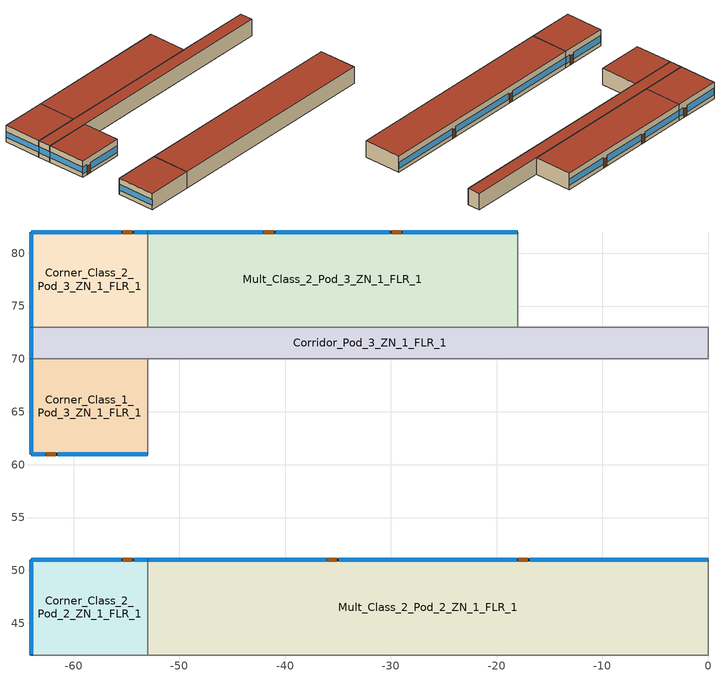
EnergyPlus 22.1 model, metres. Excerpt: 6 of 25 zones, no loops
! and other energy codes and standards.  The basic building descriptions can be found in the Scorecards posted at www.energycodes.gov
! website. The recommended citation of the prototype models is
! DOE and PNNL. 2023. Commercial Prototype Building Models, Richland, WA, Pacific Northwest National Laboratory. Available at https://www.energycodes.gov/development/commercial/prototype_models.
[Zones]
Corner_Class_2_Pod_2_ZN_1_FLR_1
 floor ground (Corner_Class_2_Pod_2_ZN_1_FLR_1_Floor_Ffactor): -64,51 -53,51 -53,42 -64,42 z0
 wall outside (nonres_ext_wall_grd): -53,51 -64,51 -64,42 z0:4
 wall to Corridor_Pod_2_ZN_1_FLR_1 (int_wall): -64,42 -53,42 z0:4
 wall to Mult_Class_2_Pod_2_ZN_1_FLR_1 (int_wall): -53,42 -53,51 z0:4
 window (NonresWindow_U_0.417_SHGC_0.4): -64,50.95 -64,42.05 z1.1:2.52; -53.05,51 -54.27,51 / -55.49,51 -63.95,51 z0.92:2.51
 door (Swinging Door_con): -54.45,51 -55.36,51 z0:2.13
 roof outside (nonres_roof): -64,42 -53,42 -53,51 -64,51 z4
Mult_Class_2_Pod_2_ZN_1_FLR_1
 floor ground (Mult_Class_2_Pod_2_ZN_1_FLR_1_Floor_Ffactor): -53,51 0,51 0,42 -53,42 z0
 wall outside (nonres_ext_wall_grd): 0,51 -53,51 z0:4
 wall to Corridor_Pod_2_ZN_1_FLR_1 (int_wall): -53,42 0,42 z0:4
 wall to Main_Corridor_ZN_1_FLR_1 (int_wall): 0,42 0,51 z0:4
 window (NonresWindow_U_0.417_SHGC_0.4): -0.05,51 -16.87,51 / -18.09,51 -34.91,51 / -36.13,51 -52.95,51 z1.03:2.5
 door (Swinging Door_con): -17.05,51 -17.96,51 / -35.11,51 -36.02,51 z0:2.13
 roof outside (nonres_roof): -53,42 0,42 0,51 -53,51 z4
Corner_Class_1_Pod_3_ZN_1_FLR_1
 floor ground (Corner_Class_1_Pod_3_ZN_1_FLR_1_Floor_Ffactor): -64,70 -53,70 -53,61 -64,61 z0
 wall outside (nonres_ext_wall_grd): -64,70 -64,61 -53,61 z0:4
 wall to Mult_Class_1_Pod_3_ZN_1_FLR_1 (int_wall): -53,61 -53,70 z0:4
 wall to Corridor_Pod_3_ZN_1_FLR_1 (int_wall): -53,70 -64,70 z0:4
 window (NonresWindow_U_0.417_SHGC_0.4): -64,69.95 -64,61.05 z1.1:2.52; -63.95,61 -62.73,61 / -61.51,61 -53.05,61 z0.92:2.51
 door (Swinging Door_con): -62.62,61 -61.7,61 z0:2.13
 roof outside (nonres_roof): -64,61 -53,61 -53,70 -64,70 z4
Corridor_Pod_3_ZN_1_FLR_1
 floor ground (Corridor_Pod_3_ZN_1_FLR_1_Floor_Ffactor): -64,73 0,73 0,70 -64,70 z0
 wall outside (nonres_ext_wall_grd): -64,73 -64,70 z0:4
 wall to Mult_Class_1_Pod_3_ZN_1_FLR_1 (int_wall): -53,70 0,70 z0:4
 wall to Library_Media_Center_ZN_1_FLR_1 (int_wall): 0,70 0,73 z0:4
 wall to Computer_Class_ZN_1_FLR_1 (int_wall): 0,73 -18,73 z0:4
 wall to Mult_Class_2_Pod_3_ZN_1_FLR_1 (int_wall): -18,73 -53,73 z0:4
 wall to Corner_Class_2_Pod_3_ZN_1_FLR_1 (int_wall): -53,73 -64,73 z0:4
 window (NonresWindow_U_0.417_SHGC_0.4): -64,72.95 -64,70.05 z1.1:2.55
 roof outside (nonres_roof): -64,70 0,70 0,73 -64,73 z4
Corner_Class_2_Pod_3_ZN_1_FLR_1
 floor ground (Corner_Class_2_Pod_3_ZN_1_FLR_1_Floor_Ffactor): -64,82 -53,82 -53,73 -64,73 z0
 wall outside (nonres_ext_wall_grd): -53,82 -64,82 -64,73 z0:4
 wall to Mult_Class_2_Pod_3_ZN_1_FLR_1 (int_wall): -53,73 -53,82 z0:4
 window (NonresWindow_U_0.417_SHGC_0.4): -53.05,82 -54.27,82 / -55.52,82 -63.95,82 z0.92:2.51; -64,81.95 -64,73.05 z1.1:2.52
 door (Swinging Door_con): -54.44,82 -55.36,82 z0:2.13
 roof outside (nonres_roof): -64,73 -53,73 -53,82 -64,82 z4
Mult_Class_2_Pod_3_ZN_1_FLR_1
 floor ground (Mult_Class_2_Pod_3_ZN_1_FLR_1_Floor_Ffactor): -53,82 -18,82 -18,73 -53,73 z0
 wall outside (nonres_ext_wall_grd): -18,82 -53,82 z0:4
 wall to Computer_Class_ZN_1_FLR_1 (int_wall): -18,73 -18,82 z0:4
 window (NonresWindow_U_0.417_SHGC_0.4): -18.05,82 -28.87,82 / -30.09,82 -40.91,82 / -42.13,82 -52.95,82 z0.99:2.5
 door (Swinging Door_con): -29,82 -29.92,82 / -41.09,82 -42.01,82 z0:2.13
 roof outside (nonres_roof): -53,73 -18,73 -18,82 -53,82 z4
[Building]
SchoolPrimary: North Axis {deg}=0; Terrain=City; Loads Convergence Tolerance Value {W}=0.04; Temperature Convergence Tolerance Value {deltaC}=0.2; Solar Distribution=FullInteriorAndExterior; Maximum Number of Warmup Days=25; Minimum Number of Warmup Days=6
[Site:Location]
Site:Location=Buffalo.Niagara.Intl.AP_NY_USA WMO=725280; Latitude {N+ S-}=42.94; Longitude {W- E+}=-78.74; Time Zone Relative to GMT {GMT+/-}=-5; Elevation {m}=215
[SizingPeriod:DesignDay] Day of Month=21; Dry-Bulb Temperature Range Modifier Type=DefaultMultipliers; Humidity Condition Type=Wetbulb; Barometric Pressure {Pa}=98769; Rain {Yes/No}=No; Snow on ground {Yes/No}=No; Daylight Savings Time Indicator=No
Name | Month | Day Type | Maximum Dry-Bulb Temperature {C} | Daily Dry-Bulb Temperature Range {C} | Wetbulb at Maximum Dry-Bulb {C} | Wind Speed {m/s} design conditions vs. traditional 6.71 m/s (15 mph) | Wind Direction {Degrees; N=0, S=180} | Solar Model Indicator | Clearness {0.0 to 1.1} | Wind Speed {m/s} design conditions vs. traditional 3.35 m/s (7mph) | ASHRAE Clear Sky Optical Depth for Beam Irradiance (taub) | ASHRAE Clear Sky Optical Depth for Diffuse Irradiance (taud)
Buffalo.Niagara.Intl.AP_NY_USA Ann Htg 99.6% Condns DB | 1 | WinterDesignDay | -16.3 | 0 | -16.3 | 5.1 | 270 | ASHRAEClearSky | 0
Buffalo.Niagara.Intl.AP_NY_USA Ann Clg .4% Condns DB=>MWB | 7 | SummerDesignDay | 30.3 | 9.3 | 21.8 |  | 240 | ASHRAETau |  | 5.7 | 0.462 | 2.001
[Site:WaterMainsTemperature]
Calculation Method=Correlation; Annual average outdoor air temperature {C}=8.96667; Maximum difference in monthly average outdoor air temperatures {C}=26.2
[Site:GroundTemperature:FCfactorMethod]
January Ground Temperature {C}=9.7; February Ground Temperature {C}=6; March Ground Temperature {C}=-2.2; April Ground Temperature {C}=-3.4; May Ground Temperature {C}=-4.2; June Ground Temperature {C}=2.7; July Ground Temperature {C}=7.5; August Ground Temperature {C}=13.7; September Ground Temperature {C}=18.6; October Ground Temperature {C}=22; November Ground Temperature {C}=20.7; December Ground Temperature {C}=16.5
[Material:NoMass]
Opaque Door panel_con: MediumRough, 0.35222, 0.9, 0.7, 0.7
Nonres_Roof_Insulation: MediumSmooth, 5.30668, 0.9, 0.7, 0.7
Nonres_Exterior_Wall_Insulation_grd: MediumSmooth, 0.738041, 0.9, 0.7, 0.7
[Construction]
Swinging Door_con: Opaque Door panel_con
InteriorFurnishings: Std Wood 6inch
int_wall: G01 13mm gypsum board, G01 13mm gypsum board
nonres_roof: F13 Built-up roofing, Nonres_Roof_Insulation, F08 Metal surface
nonres_ext_wall_grd: F07 25mm stucco, G01 16mm gypsum board, Nonres_Exterior_Wall_Insulation_grd, G01 16mm gypsum board
NonresWindow_U_0.417_SHGC_0.4: Nonres Window Glazing Layer
[Material]
Name | Roughness | Thickness {m} | Conductivity {W/m-K} | Density {kg/m3} | Specific Heat {J/kg-K} | Thermal Absorptance | Solar Absorptance | Visible Absorptance | Absorptance:Thermal | Absorptance:Solar | Absorptance:Visible
Std Wood 6inch | MediumSmooth | 0.15 | 0.12 | 540 | 1210 | 0.9 | 0.7 | 0.7
F07 25mm stucco | Smooth | 0.0254 | 0.72 | 1856 | 840 | 0.9 | 0.7 | 0.7
F08 Metal surface | Smooth | 0.0008 | 45.28 | 7824 | 500
F13 Built-up roofing | Rough | 0.0095 | 0.16 | 1120 | 1460 |  |  |  | 0.9 | 0.77
G01 13mm gypsum board | Smooth | 0.0127 | 0.16 | 800 | 1090 |  |  |  | 0.9 | 0.7 | 0.5
G01 16mm gypsum board | MediumSmooth | 0.0159 | 0.16 | 800 | 1090
[WindowMaterial:SimpleGlazingSystem]
Nonres Window Glazing Layer: U-Factor {W/m2-K}=2.36783; Solar Heat Gain Coefficient=0.4; Visible Transmittance=0.44
[Construction:FfactorGroundFloor] F-Factor {W/m-K}=0.90012
Name | Area {m2} | PerimeterExposed {m}
Corner_Class_2_Pod_2_ZN_1_FLR_1_Floor_Ffactor; Corner_Class_1_Pod_3_ZN_1_FLR_1_Floor_Ffactor; Corner_Class_2_Pod_3_ZN_1_FLR_1_Floor_Ffactor | 99 | 20
Mult_Class_2_Pod_2_ZN_1_FLR_1_Floor_Ffactor | 477 | 53
Corridor_Pod_3_ZN_1_FLR_1_Floor_Ffactor | 192 | 3
Mult_Class_2_Pod_3_ZN_1_FLR_1_Floor_Ffactor | 315 | 35
[Zone] Type=1; Multiplier=1; Ceiling Height {m}=4; Floor Area {m2}=autocalculate; Part of Total Floor Area=Yes
Name | Volume {m3}
Corner_Class_2_Pod_2_ZN_1_FLR_1; Corner_Class_1_Pod_3_ZN_1_FLR_1; Corner_Class_2_Pod_3_ZN_1_FLR_1 | 396
Mult_Class_2_Pod_2_ZN_1_FLR_1 | 1908
Corridor_Pod_3_ZN_1_FLR_1 | 768
Mult_Class_2_Pod_3_ZN_1_FLR_1 | 1260
[InternalMass] Construction=InteriorFurnishings
Name | Zone or ZoneList | Surface Area {m2}
Corner_Class_2_Pod_2_ZN_1_FLR_1_InternalMass_1 | Corner_Class_2_Pod_2_ZN_1_FLR_1 | 198
Mult_Class_2_Pod_2_ZN_1_FLR_1_InternalMass_1 | Mult_Class_2_Pod_2_ZN_1_FLR_1 | 954
Corner_Class_1_Pod_3_ZN_1_FLR_1_InternalMass_1 | Corner_Class_1_Pod_3_ZN_1_FLR_1 | 198
Corridor_Pod_3_ZN_1_FLR_1_InternalMass_1 | Corridor_Pod_3_ZN_1_FLR_1 | 384
Corner_Class_2_Pod_3_ZN_1_FLR_1_InternalMass_1 | Corner_Class_2_Pod_3_ZN_1_FLR_1 | 198
Mult_Class_2_Pod_3_ZN_1_FLR_1_InternalMass_1 | Mult_Class_2_Pod_3_ZN_1_FLR_1 | 630
[People] Number of People Schedule=BLDG_OCC_SCH; Fraction Radiant=0.3; Sensible Heat Fraction=AUTOCALCULATE; Activity Level Schedule=ACTIVITY_SCH; Enable ASHRAE 55 Comfort Warnings=No; Mean Radiant Temperature Calculation Type=ZoneAveraged; Work Efficiency Schedule=WORK_EFF_SCH; Clothing Insulation Calculation Method=ClothingInsulationSchedule; Clothing Insulation Schedule=CLOTHING_SCH; Air Velocity Schedule=AIR_VELO_SCH; Thermal Comfort Model 1 Type=FANGER
Name | Zone or ZoneList or Space or SpaceList | Number of People Calculation Method | Floor Area per Person {m2/person} | Number of People
Corner_Class_2_Pod_2_ZN_1_FLR_1 | Corner_Class_2_Pod_2_ZN_1_FLR_1 | Area/Person | 3.716
Mult_Class_2_Pod_2_ZN_1_FLR_1 | Mult_Class_2_Pod_2_ZN_1_FLR_1 | Area/Person | 3.716
Corner_Class_1_Pod_3_ZN_1_FLR_1 | Corner_Class_1_Pod_3_ZN_1_FLR_1 | Area/Person | 3.716
Corridor_Pod_3_ZN_1_FLR_1 | Corridor_Pod_3_ZN_1_FLR_1 | People |  | 10.334
Corner_Class_2_Pod_3_ZN_1_FLR_1 | Corner_Class_2_Pod_3_ZN_1_FLR_1 | Area/Person | 3.716
Mult_Class_2_Pod_3_ZN_1_FLR_1 | Mult_Class_2_Pod_3_ZN_1_FLR_1 | Area/Person | 3.716
[Lights] Design Level Calculation Method=Watts/Area; Return Air Fraction=0; Fraction Radiant=0.37; Fraction Visible=0.2; Fraction Replaceable=1; Return Air Fraction Calculated from Plenum Temperature=No
Name | Zone or ZoneList or Space or SpaceList | Schedule | Watts per Zone Floor Area {W/m2}
Corner_Class_2_Pod_2_ZN_1_FLR_1_Lights | Corner_Class_2_Pod_2_ZN_1_FLR_1 | ltg_sch_classroom | 13.63356
Mult_Class_2_Pod_2_ZN_1_FLR_1_Lights | Mult_Class_2_Pod_2_ZN_1_FLR_1 | ltg_sch_classroom | 13.63356
Corner_Class_1_Pod_3_ZN_1_FLR_1_Lights | Corner_Class_1_Pod_3_ZN_1_FLR_1 | ltg_sch_classroom | 13.63356
Corridor_Pod_3_ZN_1_FLR_1_Lights | Corridor_Pod_3_ZN_1_FLR_1 | ltg_sch_corridor | 7.13389
Corner_Class_2_Pod_3_ZN_1_FLR_1_Lights | Corner_Class_2_Pod_3_ZN_1_FLR_1 | ltg_sch_classroom | 13.63356
Mult_Class_2_Pod_3_ZN_1_FLR_1_Lights | Mult_Class_2_Pod_3_ZN_1_FLR_1 | ltg_sch_classroom | 13.63356
[ElectricEquipment] Schedule=BLDG_EQUIP_SCH; Design Level Calculation Method=EquipmentLevel; Fraction Latent=0; Fraction Radiant=0.5; Fraction Lost=0
Name | Zone or ZoneList or Space or SpaceList | Design Level {W}
Corner_Class_2_Pod_2_ZN_1_FLR_1_PlugMisc_Equip | Corner_Class_2_Pod_2_ZN_1_FLR_1 | 1485
Mult_Class_2_Pod_2_ZN_1_FLR_1_PlugMisc_Equip | Mult_Class_2_Pod_2_ZN_1_FLR_1 | 7155
Corner_Class_1_Pod_3_ZN_1_FLR_1_PlugMisc_Equip | Corner_Class_1_Pod_3_ZN_1_FLR_1 | 1485
Corridor_Pod_3_ZN_1_FLR_1_PlugMisc_Equip | Corridor_Pod_3_ZN_1_FLR_1 | 768
Corner_Class_2_Pod_3_ZN_1_FLR_1_PlugMisc_Equip | Corner_Class_2_Pod_3_ZN_1_FLR_1 | 1485
Mult_Class_2_Pod_3_ZN_1_FLR_1_PlugMisc_Equip | Mult_Class_2_Pod_3_ZN_1_FLR_1 | 4725
[Daylighting:Controls] Daylighting Method=SplitFlux; Availability Schedule=DaylightAvailSch; Lighting Control Type=Stepped; Minimum Input Power Fraction for Continuous or ContinuousOff Dimming Control=0.3; Minimum Light Output Fraction for Continuous or ContinuousOff Dimming Control=0.2; Number of Stepped Control Steps=3; Probability Lighting will be Reset When Needed in Manual Stepped Control=1; Maximum Allowable Discomfort Glare Index=22; Illuminance Setpoint at Reference Point 1 {lux}=377; Illuminance Setpoint at Reference Point 2 {lux}=377
Name | Zone or Space | Glare Calculation Daylighting Reference Point | Glare Calculation Azimuth Angle of View Direction Clockwise from Zone y-Axis {deg} | Daylighting Reference Point 1 | Fraction of Lights Controlled by Reference Point 1 | Daylighting Reference Point 2 | Fraction of Lights Controlled by Reference Point 2
Corner_Class_2_Pod_2_ZN_1_FLR_1_DaylCtrl | Corner_Class_2_Pod_2_ZN_1_FLR_1 | Corner_Class_2_Pod_2_ZN_1_FLR_1_DaylRefPt1 | 270 | Corner_Class_2_Pod_2_ZN_1_FLR_1_DaylRefPt1 | 0.56 | Corner_Class_2_Pod_2_ZN_1_FLR_1_DaylRefPt2 | 0.2
Mult_Class_2_Pod_2_ZN_1_FLR_1_DaylCtrl | Mult_Class_2_Pod_2_ZN_1_FLR_1 | Mult_Class_2_Pod_2_ZN_1_FLR_1_DaylRefPt1 | 0 | Mult_Class_2_Pod_2_ZN_1_FLR_1_DaylRefPt1 | 0.28 | Mult_Class_2_Pod_2_ZN_1_FLR_1_DaylRefPt2 | 0.28
Corner_Class_1_Pod_3_ZN_1_FLR_1_DaylCtrl | Corner_Class_1_Pod_3_ZN_1_FLR_1 | Corner_Class_1_Pod_3_ZN_1_FLR_1_DaylRefPt1 | 180 | Corner_Class_1_Pod_3_ZN_1_FLR_1_DaylRefPt1 | 0.56 | Corner_Class_1_Pod_3_ZN_1_FLR_1_DaylRefPt2 | 0.2
Corner_Class_2_Pod_3_ZN_1_FLR_1_DaylCtrl | Corner_Class_2_Pod_3_ZN_1_FLR_1 | Corner_Class_2_Pod_3_ZN_1_FLR_1_DaylRefPt1 | 270 | Corner_Class_2_Pod_3_ZN_1_FLR_1_DaylRefPt1 | 0.56 | Corner_Class_2_Pod_3_ZN_1_FLR_1_DaylRefPt2 | 0.2
Mult_Class_2_Pod_3_ZN_1_FLR_1_DaylCtrl | Mult_Class_2_Pod_3_ZN_1_FLR_1 | Mult_Class_2_Pod_3_ZN_1_FLR_1_DaylRefPt1 | 0 | Mult_Class_2_Pod_3_ZN_1_FLR_1_DaylRefPt1 | 0.28 | Mult_Class_2_Pod_3_ZN_1_FLR_1_DaylRefPt2 | 0.28
[ZoneInfiltration:DesignFlowRate] Schedule=INFIL_SCH_PNNL; Design Flow Rate Calculation Method=Flow/ExteriorWallArea; Flow per Exterior Surface Area {m3/s-m2}=0.000569572; Constant Term Coefficient=0; Temperature Term Coefficient=0; Velocity Term Coefficient=0.224; Velocity Squared Term Coefficient=0
Name | Zone or ZoneList
Corner_Class_2_Pod_2_ZN_1_FLR_1_Infiltration | Corner_Class_2_Pod_2_ZN_1_FLR_1
Mult_Class_2_Pod_2_ZN_1_FLR_1_Infiltration | Mult_Class_2_Pod_2_ZN_1_FLR_1
Corner_Class_1_Pod_3_ZN_1_FLR_1_Infiltration | Corner_Class_1_Pod_3_ZN_1_FLR_1
Corridor_Pod_3_ZN_1_FLR_1_Infiltration | Corridor_Pod_3_ZN_1_FLR_1
Corner_Class_2_Pod_3_ZN_1_FLR_1_Infiltration | Corner_Class_2_Pod_3_ZN_1_FLR_1
Mult_Class_2_Pod_3_ZN_1_FLR_1_Infiltration | Mult_Class_2_Pod_3_ZN_1_FLR_1
[Exterior:Lights] Control Option=AstronomicalClock
Name | Schedule | Design Level {W}
Exterior_Lights_a | Exterior_lighting_schedule_a | 177.17
Exterior_Lights_b | Exterior_lighting_schedule_b | 3804.83
[SCHEDULE:COMPACT]
ltg_sch_classroom: Through: 6/30, For: SummerDesignDay, Until: 24:00, 1, For: WinterDesignDay, Until: 24:00, 0, For: Weekdays, Until: 7:00, 0.12012, Until: 21:00, 0.60975, Until: 24:00, 0.12012, For: Saturday, Until: 24:00, 0.12012, For: AllOtherDays, Until: 24:00, 0.12012, Through: 9/1, For: SummerDesignDay, Until: 24:00, 1, For: WinterDesignDay, Until: 24:00, 0, For: Weekdays, Until: 8:00, 0.12012, Until: 20:00, 0.33875, Until: 24:00, 0.12012, For: Saturday, Until: 24:00, 0.12012, For: AllOtherDays, Until: 24:00, 0.12012, Through: 12/31, For: SummerDesignDay, Until: 24:00, 1, For: WinterDesignDay, Until: 24:00, 0, For: Weekdays, Until: 7:00, 0.12012, Until: 21:00, 0.60975, Until: 24:00, 0.12012, For: Saturday, Until: 24:00, 0.12012, For: AllOtherDays, Until: 24:00, 0.12012
ltg_sch_corridor: Through: 6/30, For: SummerDesignDay, Until: 24:00, 1, For: WinterDesignDay, Until: 24:00, 0, For: Weekdays, Until: 7:00, 0.12482, Until: 21:00, 0.63359, Until: 24:00, 0.12482, For: Saturday, Until: 24:00, 0.12482, For: AllOtherDays, Until: 24:00, 0.12482, Through: 9/1, For: SummerDesignDay, Until: 24:00, 1, For: WinterDesignDay, Until: 24:00, 0, For: Weekdays, Until: 8:00, 0.12482, Until: 20:00, 0.35199, Until: 24:00, 0.12482, For: Saturday, Until: 24:00, 0.12482, For: AllOtherDays, Until: 24:00, 0.12482, Through: 12/31, For: SummerDesignDay, Until: 24:00, 1, For: WinterDesignDay, Until: 24:00, 0, For: Weekdays, Until: 7:00, 0.12482, Until: 21:00, 0.63359, Until: 24:00, 0.12482, For: Saturday, Until: 24:00, 0.12482, For: AllOtherDays, Until: 24:00, 0.12482
[Schedule:Compact]
BLDG_EQUIP_SCH: Through: 6/30, For: SummerDesignDay, Until: 08:00, 0.35, Until: 17:00, 0.95, Until: 24:00, 0.35, For: WinterDesignDay, Until: 24:00, 0.35, For: Weekdays, Until: 08:00, 0.27289, Until: 17:00, 0.884088, Until: 21:00, 0.325717, Until: 24:00, 0.27289, For: WeekEnds Holidays AllOtherDays, Until: 24:00, 0.27289, Through: 9/1, For: SummerDesignDay, Until: 24:00, 0.884088, For: WinterDesignDay, Until: 24:00, 0.25, For: Weekdays, Until: 08:00, 0.194921, Until: 17:00, 0.465309, Until: 21:00, 0.232655, Until: 24:00, 0.194921, For: WeekEnds Holidays AllOtherDays, Until: 24:00, 0.194921, Through: 12/31, For: SummerDesignDay, Until: 08:00, 0.35, Until: 17:00, 0.95, Until: 24:00, 0.35, For: WinterDesignDay, Until: 24:00, 0.35, For: Weekdays, Until: 08:00, 0.27289, Until: 17:00, 0.884088, Until: 21:00, 0.325717, Until: 24:00, 0.27289, For: WeekEnds Holidays AllOtherDays, Until: 24:00, 0.27289
BLDG_OCC_SCH: Through: 6/15, For: Weekdays, Until: 08:00, 0, Until: 16:00, 0.95, Until: 21:00, 0.15, Until: 24:00, 0, For: SummerDesignDay, Until: 08:00, 1e-09, Until: 16:00, 0.95, Until: 21:00, 0.15, Until: 24:00, 1e-09, For: WeekEnds WinterDesignDay Holidays AllOtherDays, Until: 24:00, 0, Through: 9/15, For: Weekdays, Until: 08:00, 0, Until: 16:00, 0.15, Until: 21:00, 0.15, Until: 24:00, 0, For: SummerDesignDay, Until: 24:00, 0.95, For: WeekEnds WinterDesignDay Holidays AllOtherDays, Until: 24:00, 0, Through: 12/31, For: Weekdays, Until: 08:00, 0, Until: 16:00, 0.95, Until: 21:00, 0.15, Until: 24:00, 0, For: SummerDesignDay, Until: 08:00, 1e-09, Until: 16:00, 0.95, Until: 21:00, 0.15, Until: 24:00, 1e-09, For: WeekEnds WinterDesignDay Holidays AllOtherDays, Until: 24:00, 0
INFIL_SCH_PNNL: Through: 12/31, For: Weekdays, Until: 07:00, 1, Until: 21:00, 0.25, Until: 24:00, 1, For: WeekEnds Holidays SummerDesignDay WinterDesignDay AllOtherDays, Until: 24:00, 1
WORK_EFF_SCH: Through: 12/31, For: AllDays, Until: 24:00, 0
AIR_VELO_SCH: Through: 12/31, For: AllDays, Until: 24:00, 0.2
CLOTHING_SCH: Through: 04/30, For: AllDays, Until: 24:00, 1.1, Through: 09/30, For: AllDays, Until: 24:00, 0.6, Through: 12/31, For: AllDays, Until: 24:00, 1.1
ACTIVITY_SCH: Through: 12/31, For: AllDays, Until: 24:00, 120
Exterior_lighting_schedule_a: Through:12/31, For:AllDays, Until: 06:00, 0, Until: 24:00, 1
Exterior_lighting_schedule_b: Through:12/31, For:AllDays, Until: 06:00, 0.7, Until: 24:00, 1
DaylightAvailSch: Through: 12/31, For: SummerDesignDay WinterDesignDay, Until: 24:00, 0, For: AllOtherDays, Until: 24:00, 1
